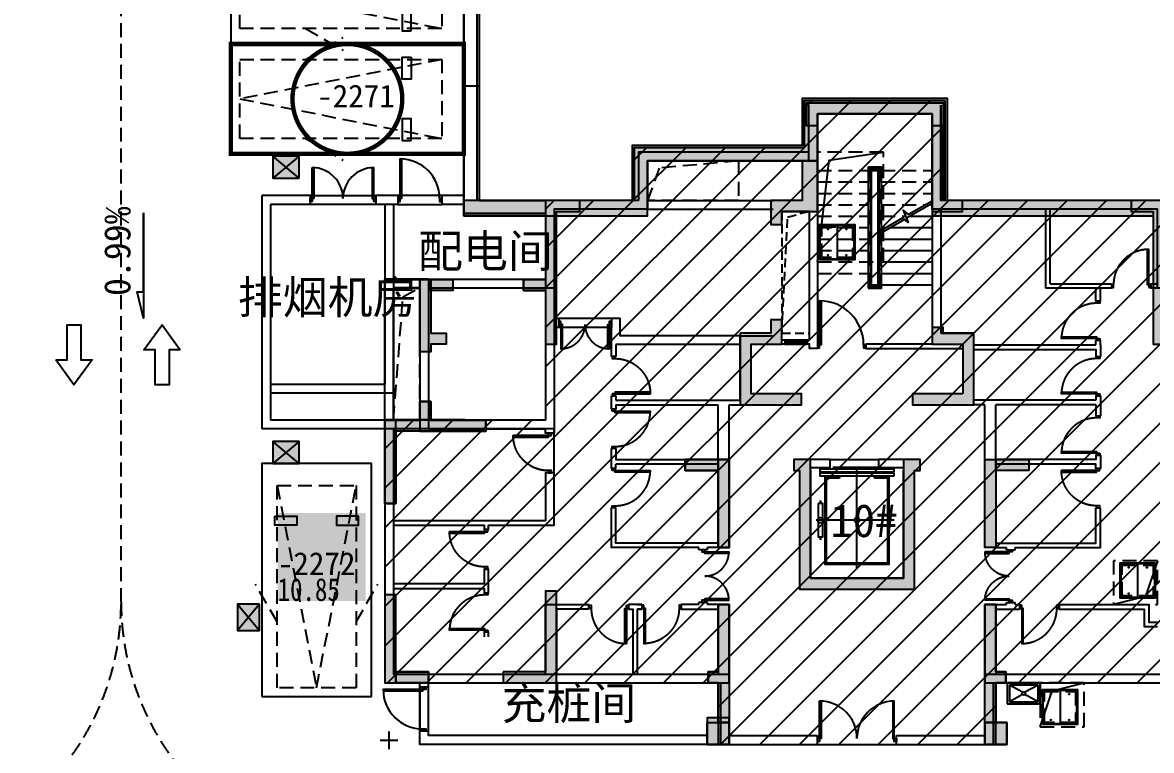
# Model space of a CAD drawing. Header units: millimetres. Extents: x -48310 to 218990, y -633409 to -276709.
# Drawn here: x 45307 to 71002, y -561278 to -544712 of the extents above; entities that cross this region are included whole.
import ezdxf
from ezdxf.enums import TextEntityAlignment as Align
from ezdxf.xclip import XClip

# ---------------------------------------------------------------- set-up
doc = ezdxf.new("R2010")
doc.units = ezdxf.units.MM
doc.header["$LTSCALE"] = 100
doc.header["$XCLIPFRAME"] = 0
for name, pattern in [('A6-DK-B2F$0$HIDDEN2', [4.7625, 3.175, -1.5875]), ('A6-DK-JSJ-B2F$0$HIDDEN2', [4.7625, 3.175, -1.5875]), ('X10-B2F$0$HIDDEN2', [4.7625, 3.175, -1.5875]), ('XA6-130-S-B2F$0$HIDDEN2', [4.7625, 3.175, -1.5875]), ('XG-130-CORE-B2F$0$ACO-DASHED', [3, 2, -1]), ('XG-130-CORE-B2F$0$HIDDEN2', [4.7625, 3.175, -1.5875]), ('XG-130-CORE-B2F$0$XG-14CORE-SF$0$X1-CORE-SF$0$HIDDEN2', [4.7625, 3.175, -1.5875])]:
    doc.linetypes.add(name, pattern=pattern)
doc.layers.get('Defpoints').update_dxf_attribs({"color": 189})
for name, color, linetype in [('-ACO-TTLB', 153, 'Continuous'), ('10#-HW-B2F$0$S-HATCH-X', 251, 'Continuous'), ('A-DIMS-INSD', 3, 'Continuous'), ('A-HATCH', 251, 'Continuous'), ('A-LEVEL-RefEdit0', 181, 'Continuous'), ('A-ROOM-IDEN', 31, 'Continuous'), ('A6-DK-B2F$0$A-CONC', 30, 'Continuous'), ('A6-DK-B2F$0$A-DOOR', 190, 'Continuous'), ('A6-DK-B2F$0$A-FIXT', 6, 'Continuous'), ('A6-DK-B2F$0$A-PRKG', 175, 'A6-DK-B2F$0$HIDDEN2'), ('A6-DK-B2F$0$A-PRKG-SIGN', 252, 'Continuous'), ('A6-DK-B2F$0$A-STAIR', 142, 'Continuous'), ('A6-DK-B2F$0$A-TRACK', 77, 'A6-DK-B2F$0$HIDDEN2'), ('A6-DK-B2F$0$A-VOID', 221, 'A6-DK-B2F$0$HIDDEN2'), ('A6-DK-B2F$0$A-WALL', 2, 'Continuous'), ('A6-DK-B2F$0$G-CODT-BLDG', 102, 'Continuous'), ('A6-DK-BG-B2F$0$A-DRAIN', 152, 'Continuous'), ('A6-DK-JSJ-B2F$0$A-DRAIN', 152, 'Continuous'), ('A6-DK-JSJ-B2F$0$A-HOLE-FLOR', 242, 'Continuous'), ('A6-DK-JSJ-B2F$0$A-LOWER', 131, 'A6-DK-JSJ-B2F$0$HIDDEN2'), ('A6-DK-JSJ-B2F$0$X23-BF$0$A-HATCH', 251, 'Continuous'), ('A6-W-B2$0$S-WALL-S', 4, 'Continuous'), ('a_parking_number', 200, 'Continuous'), ('a_parking_price', 221, 'Continuous'), ('a_parking_sales_mark', 180, 'Continuous'), ('X10-B2F$0$A-DOOR', 190, 'Continuous'), ('X10-B2F$0$A-DRAIN', 152, 'Continuous'), ('X10-B2F$0$A-HOLE-FLOR', 242, 'Continuous'), ('X10-B2F$0$A-LOWER', 131, 'X10-B2F$0$HIDDEN2'), ('X10-B2F$0$A-WALL', 2, 'Continuous'), ('X10-B2F$0$X23-BF$0$A-HATCH', 251, 'Continuous'), ('X10-B2F$0$xref(dwg引用图层)', 7, 'Continuous'), ('XA6-130-S-B2F$0$A-DOOR', 190, 'Continuous'), ('XA6-130-S-B2F$0$A-STAIR', 142, 'Continuous'), ('XA6-130-S-B2F$0$A-VOID', 221, 'XA6-130-S-B2F$0$HIDDEN2'), ('XA6-130-S-B2F$0$A-WALL', 2, 'Continuous'), ('XG-130-CORE-B2F$0$A-DOOR', 190, 'Continuous'), ('XG-130-CORE-B2F$0$A-DRAIN', 152, 'Continuous'), ('XG-130-CORE-B2F$0$A-EVTR', 193, 'Continuous'), ('XG-130-CORE-B2F$0$A-HOLE-FLOR', 242, 'Continuous'), ('XG-130-CORE-B2F$0$A-LOWER', 131, 'XG-130-CORE-B2F$0$HIDDEN2'), ('XG-130-CORE-B2F$0$A-SILL', 135, 'Continuous'), ('XG-130-CORE-B2F$0$A-STAIR', 142, 'Continuous'), ('XG-130-CORE-B2F$0$A-WALL', 2, 'Continuous'), ('XG-130-CORE-B2F$0$X23-BF$0$A-HATCH', 251, 'Continuous'), ('XG-130-CORE-B2F$0$XG-14CORE-SF$0$X1-CORE-SF$0$A-INDEX', 134, 'Continuous'), ('XG-130-CORE-B2F$0$XG-14CORE-SF$0$X1-CORE-SF$0$A-RAIL', 55, 'Continuous'), ('XG-130-CORE-B2F$0$XG-14CORE-SF$0$X1-CORE-SF$0$A-STAIR', 142, 'Continuous'), ('XG-130-CORE-B2F$0$XU-3A-28F-SF$0$A-WIND', 126, 'Continuous'), ('xref(dwg引用图层)', 7, 'Continuous'), ('留孔', 1, 'Continuous')]:
    doc.layers.add(name, color=color, linetype=linetype)
for name, color, linetype, plot in [('10#-HW-B2F$0$S-EDIT', 241, 'Continuous', False), ('A6-DK-B2F$0$-ACO-EDIT', 210, 'Continuous', False), ('A6-W-B2$0$S-EDIT', 241, 'Continuous', False), ('XG-130-CORE-B2F$0$XG-14CORE-SF$0$X1-CORE-SF$0$-ACO-PLTW', 220, 'XG-130-CORE-B2F$0$XG-14CORE-SF$0$X1-CORE-SF$0$HIDDEN2', False)]:
    doc.layers.add(name, color=color, linetype=linetype, plot=plot)
doc.styles.add('A6-DK-B2F$0$华文细黑', font='STXIHEI.TTF')
doc.styles.add('A6-DK-BG-B2F$0$华文细黑', font='STXIHEI.TTF')
doc.styles.add('华文细黑', font='STXIHEI.TTF')
doc.styles.add('黑体', font='simhei.ttf', dxfattribs={"width": 0.8})

# ---------------------------------------------------------------- blocks, each defined once
blk = doc.blocks.new('*U98')
for p, q in [((-25, 0), (-25, 500)), ((25, 0), (25, 500))]:
    blk.add_line(p, q)
for points in [[(25, 500), (-25, 500), (-25, 450), (25, 450)], [(25, 500), (-25, 500), (-25, 450), (25, 450)], [(22, 497), (-22, 497), (-22, 453), (22, 453)], [(22, 497), (-22, 497), (-22, 453), (22, 453)], [(16, 395), (13, 395), (13, 399), (-16, 445), (-16, 450), (-13, 450), (-13, 446), (16, 400), (16, 395)], [(16, 295), (13, 295), (13, 299), (-16, 345), (-16, 350), (-13, 350), (-13, 346), (16, 300), (16, 295)], [(25, 0), (-25, 0), (-25, 50), (25, 50)], [(25, 0), (-25, 0), (-25, 50), (25, 50)], [(22, 3), (-22, 3), (-22, 47), (22, 47)], [(22, 3), (-22, 3), (-22, 47), (22, 47)], [(16, 195), (13, 195), (13, 199), (-16, 245), (-16, 250), (-13, 250), (-13, 246), (16, 200), (16, 195)], [(16, 95), (13, 95), (13, 99), (-16, 145), (-16, 150), (-13, 150), (-13, 146), (16, 100), (16, 95)]]:
    blk.add_lwpolyline(points, close=True)
blk = doc.blocks.new('*U99')
for points in [[(-1100, -35), (-1050, -35), (-1050, 35), (-1100, 35)], [(-50, -35), (0, -35), (0, 35), (-50, 35)], [(-85, -1035), (-85, -35), (-50, -35), (-50, -1035)]]:
    blk.add_lwpolyline(points, close=True)
blk.add_arc((-50, -35), 1000, 180, 270)
blk = doc.blocks.new('XG-130-CORE-B2F$0$DT-YL')
for p, q in [((13512, 6200), (12412, 6200)), ((12962, 3900), (12962, 6200)), ((12562, 5955), (12262, 5955)), ((12562, 6010), (12562, 5955)), ((13362, 5955), (13362, 6010)), ((13662, 5955), (13362, 5955)), ((12156, 5430), (12106, 5430)), ((12131, 5380), (12131, 5430)), ((13806, 5000), (12031, 5000)), ((12156, 4570), (12106, 4570)), ((12131, 4620), (12131, 4570))]:
    blk.add_line(p, q)
for points in [[(13806, 6100), (13806, 6160), (12118, 6160), (12118, 6100)], [(13806, 6010), (13806, 6070), (12118, 6070), (12118, 6010)], [(12081, 5380), (12081, 4620), (12181, 4620), (12181, 5380)]]:
    blk.add_lwpolyline(points, close=True)
for points in [[(12231, 6010), (12231, 4000), (13693, 4000), (13693, 6010)], [(12262, 5955), (12262, 4030), (13662, 4030), (13662, 5955)]]:
    blk.add_lwpolyline(points)
blk.add_circle((12131, 5000), 60)
at = {"extrusion": (0, 0, -1)}
blk.add_ellipse((12962, 5000), major_axis=(60.1, 0), ratio=0.918919, start_param=4.712389, end_param=10.995574, dxfattribs=at)
blk = doc.blocks.new('*U97')
at = {"layer": 'XG-130-CORE-B2F$0$A-DRAIN'}
blk.add_lwpolyline([(50, 50), (50, 850), (850, 850), (850, 50)], close=True, dxfattribs=at)
at = {"layer": 'XG-130-CORE-B2F$0$A-HOLE-FLOR'}
blk.add_lwpolyline([(0, 0), (270, 2317), (1500, 2500)], dxfattribs=at)
for points in [[(65, 835), (450, 835), (450, 65), (65, 65)], [(835, 835), (450, 835), (450, 65), (835, 65)]]:
    blk.add_lwpolyline(points, close=True, dxfattribs=at)
at = {"layer": 'XG-130-CORE-B2F$0$A-LOWER'}
for points in [[(0, 2500), (0, 0), (1500, 0), (1500, 2500), (0, 2500)], [(100, 100), (100, 800), (800, 800), (800, 100), (100, 100)]]:
    blk.add_lwpolyline(points, dxfattribs=at)
at = {"layer": 'XG-130-CORE-B2F$0$X23-BF$0$A-HATCH'}
blk.add_lwpolyline([(65, 65), (65, 835), (835, 835), (835, 65)], close=True, dxfattribs=at)
for centre in [(242, 745), (657, 745), (242, 155), (657, 155)]:
    blk.add_circle(centre, 8, dxfattribs=at)
blk = doc.blocks.new('XG-130-CORE-B2F')
at = {"const_width": 0.25}
blk.add_lwpolyline([(8240, 9020, 1), (8240, 9020, 1)], format="xyb", close=True, dxfattribs=at)
at = {"layer": 'XG-130-CORE-B2F$0$A-HOLE-FLOR', "linetype": 'XG-130-CORE-B2F$0$ACO-DASHED'}
blk.add_lwpolyline([(8940, 9270), (9570, 9270), (9570, 12040), (8940, 12040)], close=True, dxfattribs=at)
blk.add_lwpolyline([(8940, 9270), (9069, 11912), (9550, 12040)], dxfattribs=at)
at = {"layer": 'XG-130-CORE-B2F$0$A-SILL'}
for points in [[(9005, 9120), (9505, 9120)], [(9005, 9020), (9505, 9020)]]:
    blk.add_lwpolyline(points, dxfattribs=at)
at = {"layer": 'XG-130-CORE-B2F$0$A-STAIR'}
blk.add_lwpolyline([(10040, 6390), (11140, 6390)], dxfattribs=at)
at = {"layer": 'XG-130-CORE-B2F$0$A-WALL'}
for p, q in [((12360, 14260), (12360, 9020)), ((10850, 9020), (10850, 8920))]:
    blk.add_line(p, q, dxfattribs=at)
for points in [[(12360, 14260), (9750, 14260), (9750, 8920), (9570, 8920), (9570, 9020), (9505, 9020), (9505, 9120), (9570, 9120), (9570, 12040), (8940, 12040)], [(8940, 9120), (9005, 9120), (9005, 9020), (8940, 9020)], [(12360, 9020), (10850, 9020)], [(10850, 8920), (13060, 8920)], [(11710, 6390), (11140, 6390), (11140, 6210), (11710, 6210), (11710, 3690), (9590, 3690), (9590, 6210), (10040, 6210), (10040, 6390), (9590, 6390)]]:
    blk.add_lwpolyline(points, dxfattribs=at)
at = {"layer": 'XG-130-CORE-B2F$0$XG-14CORE-SF$0$X1-CORE-SF$0$-ACO-PLTW'}
blk.add_line((11180, 13020), (10930, 13020), dxfattribs=at)
blk.add_lwpolyline([(10930, 13020), (10930, 10320), (11180, 10320), (11180, 13020)], dxfattribs=at)
at = {"layer": 'XG-130-CORE-B2F$0$XG-14CORE-SF$0$X1-CORE-SF$0$A-INDEX'}
for points in [[(12360, 12276), (11825, 11968), (11702, 12070), (11818, 11790), (11695, 11892), (11130, 11566)], [(12360, 12219), (11779, 11883)], [(11736, 11858), (11130, 11509)]]:
    blk.add_lwpolyline(points, dxfattribs=at)
at = {"layer": 'XG-130-CORE-B2F$0$XG-14CORE-SF$0$X1-CORE-SF$0$A-RAIL'}
for points in [[(10905, 10295), (11205, 10295), (11205, 13045), (10905, 13045)], [(10955, 10345), (11155, 10345), (11155, 12995), (10955, 12995)]]:
    blk.add_lwpolyline(points, close=True, dxfattribs=at)
at = {"layer": 'XG-130-CORE-B2F$0$XG-14CORE-SF$0$X1-CORE-SF$0$A-STAIR', "linetype": 'XG-130-CORE-B2F$0$XG-14CORE-SF$0$X1-CORE-SF$0$HIDDEN2'}
for p, q in [((9750, 12970), (10905, 12970)), ((11205, 12970), (12360, 12970)), ((9750, 12710), (10905, 12710)), ((10955, 12710), (10980, 12710)), ((11205, 12710), (12360, 12710)), ((9750, 12450), (10905, 12450)), ((10955, 12450), (10980, 12450)), ((11205, 12450), (12360, 12450)), ((9750, 12190), (10905, 12190)), ((10955, 12190), (10980, 12190)), ((11205, 12190), (12210, 12190)), ((12310, 12190), (12360, 12190)), ((9750, 11930), (10905, 11930)), ((10955, 11930), (10980, 11930)), ((11205, 11930), (11760, 11930)), ((9750, 11670), (10905, 11670)), ((10955, 11670), (10980, 11670)), ((9750, 11410), (10905, 11410)), ((10955, 11410), (10980, 11410)), ((9750, 11150), (10905, 11150)), ((10955, 11150), (10980, 11150)), ((9750, 10890), (10905, 10890)), ((10955, 10890), (10980, 10890)), ((9750, 10630), (10905, 10630)), ((10955, 10630), (10980, 10630))]:
    blk.add_line(p, q, dxfattribs=at)
at = {"layer": 'XG-130-CORE-B2F$0$XG-14CORE-SF$0$X1-CORE-SF$0$A-STAIR'}
for p, q in [((10955, 12970), (11155, 12970)), ((10980, 10370), (10980, 12995)), ((11130, 10370), (11130, 12995)), ((11130, 12710), (11155, 12710)), ((11130, 12450), (11155, 12450)), ((11130, 12190), (11155, 12190)), ((11130, 11930), (11155, 11930)), ((11860, 11930), (12360, 11930)), ((11130, 11670), (11155, 11670)), ((11205, 11670), (11310, 11670)), ((11410, 11670), (12360, 11670)), ((11130, 11410), (11155, 11410)), ((11205, 11410), (12360, 11410)), ((11130, 11150), (11155, 11150)), ((11205, 11150), (12360, 11150)), ((11130, 10890), (11155, 10890)), ((11205, 10890), (12360, 10890)), ((11130, 10630), (11155, 10630)), ((11205, 10630), (12360, 10630)), ((10955, 10370), (11155, 10370)), ((11205, 10370), (12360, 10370))]:
    blk.add_line(p, q, dxfattribs=at)
at = {"layer": 'XG-130-CORE-B2F$0$A-DOOR', "rotation": 180}
blk.add_blockref('*U99', (9750, 8970), dxfattribs=at)
at = {"layer": 'XG-130-CORE-B2F$0$A-EVTR'}
blk.add_blockref('XG-130-CORE-B2F$0$DT-YL', (-2312, 10), dxfattribs=at)
at = {"layer": 'XG-130-CORE-B2F$0$A-LOWER'}
blk.add_blockref('*U97', (9750, 10890), dxfattribs=at)
at = {"layer": 'XG-130-CORE-B2F$0$XU-3A-28F-SF$0$A-WIND', "rotation": 90}
blk.add_blockref('*U98', (9505, 9070), dxfattribs=at)
blk = doc.blocks.new('*U105')
for points in [[(-900, 35), (-850, 35), (-850, -35), (-900, -35)], [(-50, 35), (0, 35), (0, -35), (-50, -35)], [(-85, -835), (-85, -35), (-50, -35), (-50, -835)]]:
    blk.add_lwpolyline(points, close=True)
blk.add_arc((-50, -35), 800, 180, 270)
blk = doc.blocks.new('*U106')
for points in [[(-85, 835), (-85, 35), (-50, 35), (-50, 835)], [(-900, -35), (-850, -35), (-850, 35), (-900, 35)], [(-50, -35), (0, -35), (0, 35), (-50, 35)]]:
    blk.add_lwpolyline(points, close=True)
blk.add_arc((-50, 35), 800, 90, 180)
blk = doc.blocks.new('*U107')
for points in [[(-850, 35), (-900, 35), (-900, -35), (-850, -35)], [(0, 35), (-50, 35), (-50, -35), (0, -35)], [(-815, -835), (-815, -35), (-850, -35), (-850, -835)]]:
    blk.add_lwpolyline(points, close=True)
blk.add_arc((-850, -35), 800, 270, 0)
blk = doc.blocks.new('*U108')
for points in [[(-815, 835), (-815, 35), (-850, 35), (-850, 835)], [(-850, -35), (-900, -35), (-900, 35), (-850, 35)], [(0, -35), (-50, -35), (-50, 35), (0, 35)]]:
    blk.add_lwpolyline(points, close=True)
blk.add_arc((-850, 35), 800, 0, 90)
blk = doc.blocks.new('*U109')
at = {"linetype": 'ByBlock', "lineweight": -2}
for points in [[(0, -35), (50, -35), (50, 35), (0, 35)], [(1150, -35), (1200, -35), (1200, 35), (1150, 35)], [(85, -585), (85, -35), (50, -35), (50, -585)], [(1115, -585), (1115, -35), (1150, -35), (1150, -585)]]:
    blk.add_lwpolyline(points, close=True, dxfattribs=at)
for centre, start, end in [((50, -35), 270, 0), ((1150, -35), 180, 270)]:
    blk.add_arc(centre, 550, start, end, dxfattribs=at)
blk = doc.blocks.new('*U103')
for points in [[(-815, 835), (-815, 35), (-850, 35), (-850, 835)], [(-850, -35), (-900, -35), (-900, 35), (-850, 35)], [(0, -35), (-50, -35), (-50, 35), (0, 35)]]:
    blk.add_lwpolyline(points, close=True)
blk.add_arc((-850, 35), 800, 0, 90)
blk = doc.blocks.new('*U104')
for points in [[(-900, 35), (-850, 35), (-850, -35), (-900, -35)], [(-50, 35), (0, 35), (0, -35), (-50, -35)], [(-85, -835), (-85, -35), (-50, -35), (-50, -835)]]:
    blk.add_lwpolyline(points, close=True)
blk.add_arc((-50, -35), 800, 180, 270)
blk = doc.blocks.new('XA6-130-S-B2F')
at = {"layer": 'XA6-130-S-B2F$0$A-STAIR'}
for points in [[(5060, 9600), (3860, 9600)], [(5060, 9400), (3860, 9400)]]:
    blk.add_lwpolyline(points, dxfattribs=at)
at = {"layer": 'XA6-130-S-B2F$0$A-VOID'}
blk.add_lwpolyline([(5880, 13190), (7950, 13190), (7950, 12290), (5880, 12290)], close=True, dxfattribs=at)
blk.add_lwpolyline([(7950, 13190), (6147, 13024), (5880, 12290)], dxfattribs=at)
at = {"layer": 'XA6-130-S-B2F$0$A-WALL'}
for p, q in [((12560, 14460), (12560, 12290)), ((12560, 12090), (12560, 9270))]:
    blk.add_line(p, q, dxfattribs=at)
for points in [[(9550, 14460), (9550, 13190)], [(30020, 14460), (30020, 12290), (24840, 12290), (24840, 10490), (21980, 10490), (21980, 7300), (20600, 7300), (20600, 10490), (17740, 10490), (17740, 12290), (12560, 12290), (12560, 14460)], [(30220, 14260), (30220, 12090), (25040, 12090), (25040, 10290), (22180, 10290), (22180, 7100), (20400, 7100), (20400, 10290), (17490, 10290), (17490, 12090), (12360, 12090), (12360, 14260)], [(9550, 13390), (5680, 13390), (5680, 12290)], [(9550, 13190), (5880, 13190), (5880, 12090), (3760, 12090), (3760, 10290), (900, 10290), (900, 7090), (100, 7090), (100, 1510), (7740, 1510), (7740, 110), (9750, 110)], [(5680, 12290), (3560, 12290), (3560, 10490), (700, 10490)], [(5880, 12290), (8740, 12290)], [(5880, 12090), (8740, 12090)], [(12560, 12090), (12560, 9270)], [(14950, 10290), (14950, 12090)], [(15050, 10390), (15050, 12090)], [(3560, 10490), (700, 10490), (700, 7290), (-100, 7290), (-100, 1310), (7540, 1310), (7540, -90), (9750, -90)], [(16440, 10290), (14950, 10290)], [(15050, 10390), (16440, 10390)], [(16090, 10000), (16090, 10290)], [(16190, 10000), (16190, 10290)], [(16440, 10390), (16440, 10290)], [(17340, 10390), (17490, 10390)], [(17340, 10390), (17340, 10290)], [(17490, 10290), (17340, 10290)], [(16190, 10000), (16090, 10000)], [(3860, 9600), (3760, 9600)], [(3860, 9600), (3860, 9400)], [(7990, 9210), (5260, 9210), (5260, 9600), (5060, 9600)], [(5060, 9600), (5060, 9400)], [(3860, 9400), (3760, 9400)], [(5060, 8740), (5060, 9400), (5060, 9400)], [(12560, 9270), (13310, 9270)], [(13310, 9000), (13310, 9270)], [(5160, 7740), (7990, 7740), (7990, 9210), (8730, 9210)], [(7990, 9010), (5160, 9010)], [(5160, 9010), (5160, 8740)], [(13310, 9000), (16090, 9000)], [(16090, 9000), (16090, 9100)], [(16190, 9100), (16090, 9100)], [(16190, 9000), (16190, 9100)], [(16190, 9000), (16190, 8740)], [(5160, 8740), (5060, 8740)], [(16090, 7740), (13310, 7740), (13310, 8900)], [(13310, 8900), (16090, 8900), (16090, 8740)], [(16090, 8740), (16190, 8740)], [(5060, 7540), (5060, 7840)], [(5160, 7840), (5060, 7840)], [(5160, 7840), (5160, 7740)], [(16090, 7840), (16090, 7740)], [(16090, 7840), (16190, 7840)], [(16090, 7840), (16090, 7740)], [(16190, 7840), (16190, 7390)], [(5160, 7540), (5060, 7540)], [(5160, 7640), (5160, 7540)], [(5160, 6640), (5160, 6390), (7490, 6390), (7490, 7640)], [(5160, 7640), (7490, 7640)], [(7740, 6390), (7740, 7640)], [(7740, 7640), (7990, 7640)], [(13560, 7640), (13310, 7640)], [(13560, 6390), (13560, 7640)], [(16090, 7640), (13810, 7640)], [(16090, 6490), (16090, 6390), (13810, 6390), (13810, 7640)], [(16090, 7640), (16090, 7390)], [(3560, 7290), (900, 7290)], [(3560, 7390), (3560, 7290)], [(3560, 7390), (3760, 7390), (3760, 6990), (3560, 6990), (3560, 7090)], [(16090, 7390), (16190, 7390)], [(900, 7090), (3560, 7090)], [(5160, 6640), (5060, 6640)], [(5060, 6190), (5060, 6640)], [(16090, 6490), (16190, 6490)], [(16190, 6490), (16190, 6290)], [(5160, 6190), (5060, 6190)], [(7490, 6290), (5160, 6290)], [(5160, 6190), (5160, 6290)], [(16190, 6290), (16190, 6190), (16090, 6190), (16090, 6290), (13810, 6290)], [(100, 4900), (2160, 4900), (2160, 4800), (2260, 4800), (2260, 4900), (3760, 4900), (3760, 6090), (3560, 6090), (3560, 5000)], [(9340, 6140), (9340, 3440), (11960, 3440), (11960, 6140)], [(9590, 6140), (9590, 3690), (11710, 3690), (11710, 6140)], [(5160, 5290), (5060, 5290)], [(7050, 4390), (5060, 4390), (5060, 5290)], [(7490, 4490), (5160, 4490), (5160, 5290)], [(13810, 4490), (16090, 4490), (16090, 5290)], [(14250, 4390), (16190, 4390), (16190, 5290)], [(16090, 5290), (16190, 5290)], [(3560, 5000), (100, 5000)], [(7050, 4340), (7050, 4390)], [(7490, 4390), (7250, 4390)], [(7490, 4390), (7250, 4390)], [(7250, 4340), (7250, 4390)], [(13810, 4390), (14050, 4390)], [(14050, 4340), (14050, 4390)], [(14250, 4340), (14250, 4390)], [(7250, 4340), (7050, 4340)], [(14050, 4340), (14250, 4340)], [(2160, 3360), (2260, 3360), (2260, 3900), (2160, 3900), (2160, 3560), (100, 3560)], [(100, 3460), (2160, 3460), (2160, 3360)], [(3560, 1510), (3560, 3090), (4550, 3090)], [(4550, 3090), (4550, 2990)], [(5750, 3090), (5450, 3090)], [(5450, 3090), (5450, 2990)], [(5650, 3090), (5750, 3090)], [(5750, 3090), (5750, 2990)], [(6650, 3090), (6650, 2990)], [(7050, 3090), (6650, 3090)], [(7050, 3090), (7050, 3140)], [(7250, 3140), (7050, 3140)], [(7250, 3090), (7250, 3140)], [(7740, 3090), (7250, 3090)], [(7740, 3090), (7740, 1510)], [(13560, 3090), (14050, 3090)], [(13560, 3090), (13560, 1510)], [(14050, 3140), (14250, 3140)], [(14050, 3090), (14050, 3140)], [(14050, 3140), (14250, 3140)], [(14250, 3090), (14250, 3140)], [(14250, 3090), (14350, 3090)], [(14350, 3090), (14350, 2990)], [(15250, 3090), (17290, 3090), (17290, 2690), (17490, 2690)], [(15250, 3090), (15250, 2990)], [(4550, 2990), (3810, 2990), (3810, 1510)], [(5450, 2990), (5550, 2990), (5550, 1510)], [(5750, 2990), (5650, 2990)], [(5650, 2990), (5650, 1510)], [(5650, 2990), (5750, 2990)], [(6650, 2990), (7490, 2990), (7490, 1510)], [(13810, 2990), (14350, 2990)], [(13810, 2990), (13810, 1510)], [(13810, 2890), (13810, 1510)], [(15250, 2990), (17190, 2990), (17190, 2590), (17490, 2590)], [(2260, 2360), (2260, 2460), (2160, 2460), (2160, 2360)], [(11550, 110), (13561, 110), (13561, 1510), (29020, 1510), (29020, 110), (31030, 110)], [(11550, -90), (13761, -90), (13761, 1310), (28820, 1310), (28820, -90), (31030, -90)]]:
    blk.add_lwpolyline(points, dxfattribs=at)
at = {"layer": 'XA6-130-S-B2F$0$A-DOOR'}
for name, p in [('*U106', (17340, 10340)), ('*U109', (3860, 9500)), ('*U105', (5450, 3040)), ('*U107', (15250, 3040))]:
    blk.add_blockref(name, p, dxfattribs=at)
for name, p, rotation in [('*U108', (16140, 10000), 90), ('*U103', (16140, 8740), 90), ('*U103', (5110, 6640), 270), ('*U103', (16140, 7390), 90), ('*U103', (5110, 5290), 270), ('*U109', (7150, 3140), 90), ('*U104', (2210, 2460), 270)]:
    blk.add_blockref(name, p, dxfattribs=dict(at, rotation=rotation))
at = {"layer": 'XA6-130-S-B2F$0$A-DOOR', "xscale": -1}
for name, p, rotation in [('*U103', (5110, 8740), 270), ('*U104', (3660, 6990), 270), ('*U103', (16140, 5290), 90), ('*U104', (2210, 4800), 270), ('*U109', (14150, 3140), 270)]:
    blk.add_blockref(name, p, dxfattribs=dict(at, rotation=rotation))
blk.add_blockref('*U105', (5750, 3040), dxfattribs=at)
blk = doc.blocks.new('*U133')
at = {"layer": 'X10-B2F$0$A-DRAIN'}
blk.add_lwpolyline([(50, 50), (50, 850), (850, 850), (850, 50)], close=True, dxfattribs=at)
at = {"layer": 'X10-B2F$0$A-HOLE-FLOR'}
blk.add_lwpolyline([(0, 0), (270, 817), (1000, 1000)], dxfattribs=at)
for points in [[(65, 835), (450, 835), (450, 65), (65, 65)], [(835, 835), (450, 835), (450, 65), (835, 65)]]:
    blk.add_lwpolyline(points, close=True, dxfattribs=at)
at = {"layer": 'X10-B2F$0$A-LOWER'}
for points in [[(0, 1000), (0, 0), (1000, 0), (1000, 1000), (0, 1000)], [(100, 100), (100, 800), (800, 800), (800, 100), (100, 100)]]:
    blk.add_lwpolyline(points, dxfattribs=at)
at = {"layer": 'X10-B2F$0$X23-BF$0$A-HATCH'}
blk.add_lwpolyline([(65, 65), (65, 835), (835, 835), (835, 65)], close=True, dxfattribs=at)
for centre in [(242, 745), (657, 745), (242, 155), (657, 155)]:
    blk.add_circle(centre, 8, dxfattribs=at)
blk = doc.blocks.new('*U135')
at = {"linetype": 'ByBlock', "lineweight": -2}
for points in [[(85, 885), (85, 35), (50, 35), (50, 885)], [(1715, 885), (1715, 35), (1750, 35), (1750, 885)], [(0, 35), (50, 35), (50, -35), (0, -35)], [(1750, 35), (1800, 35), (1800, -35), (1750, -35)]]:
    blk.add_lwpolyline(points, close=True, dxfattribs=at)
for centre, start, end in [((50, 35), 0, 90), ((1750, 35), 90, 180)]:
    blk.add_arc(centre, 850, start, end, dxfattribs=at)
blk = doc.blocks.new('X10-B2F')
at = {"layer": 'X10-B2F$0$A-WALL'}
for points in [[(9550, 13190), (5880, 13190), (5880, 12090), (3760, 12090), (3760, 10290), (900, 10290), (900, 7090), (100, 7090), (100, 1510), (7740, 1510), (7740, 110), (9750, 110)], [(900, 7290), (-100, 7290), (-100, 10490), (700, 10490)], [(3560, 10490), (700, 10490), (700, 7290), (-100, 7290), (-100, 1310), (7540, 1310), (7540, -90), (9750, -90)], [(100, 7290), (100, 10290), (700, 10290)], [(3760, 5800), (3760, 7090)], [(11550, 110), (13561, 110), (13561, 1510), (29020, 1510), (29020, 260), (31030, 260)], [(11550, -90), (13761, -90), (13761, 1310), (28820, 1310), (28820, -90), (31030, -90)], [(9750, -90), (9750, 110)], [(11550, -90), (11550, 110)]]:
    blk.add_lwpolyline(points, dxfattribs=at)
ref = blk.add_blockref('XA6-130-S-B2F', (0, 0))
XClip(ref).set_block_clipping_path([(-1000, 1070.5988534639), (43580, 1070.5988534639), (43580, 14900), (38756.2652760018, 14899.9999999989), (38756.2652760018, 4089.821922128), (36390.1142715676, 4089.821922128), (36390.1142715676, 11247.6304751867), (37172.181232366, 11247.6304751867), (37172.181232366, 14899.9999999985), (3760.0000000001, 14899.999999997), (3760.0000000001, 7300), (-1000, 7300)])
at = {"layer": 'X10-B2F$0$A-DOOR'}
blk.add_blockref('*U135', (9750, 10), dxfattribs=at)
at = {"layer": 'X10-B2F$0$A-LOWER', "rotation": 180}
blk.add_blockref('*U133', (17490, 4090), dxfattribs=at)
at = {"layer": 'X10-B2F$0$xref(dwg引用图层)'}
blk.add_blockref('XG-130-CORE-B2F', (0, 0), dxfattribs=at)
blk = doc.blocks.new('10#-HW-B2F')
at = {"layer": '10#-HW-B2F$0$S-HATCH-X'}
for points in [[(33150, -90), (35190, -90), (35190, 310), (35190, 1310), (42680, 1310), (42680, 2740), (43730, 2740), (43730, 6440), (42680, 6440), (42680, 7290), (41880, 7290), (41880, 10490), (39020, 10490), (39020, 12290), (37180, 12290), (37180, 13540), (33180, 13540), (33180, 14610), (29870, 14610), (29870, 12290), (24840, 12290), (24840, 10490), (21980, 10490), (21980, 7300), (20600, 7300), (20600, 10490), (17740, 10490), (17740, 12290), (12710, 12290), (12710, 14610), (9400, 14610), (9400, 13540), (5530, 13540), (5530, 12290), (1700, 12290), (1700, 11940), (5880, 11940), (5880, 13190), (9750, 13190), (9750, 14260), (12360, 14260), (12360, 11940), (17390, 11940), (17390, 10140), (20250, 10140), (20250, 6950), (22330, 6950), (22330, 10140), (25190, 10140), (25190, 11940), (30220, 11940), (30220, 14260), (32830, 14260), (32830, 13190), (36830, 13190), (36830, 11940), (38670, 11940), (38670, 10140), (41530, 10140), (41530, 6940), (42330, 6940), (42330, 6090), (43380, 6090), (43380, 3090), (42330, 3090), (42330, 1660), (34840, 1660), (34840, 260), (34680, 260), (33150, 260)], [(9750, 13990), (9500, 13990), (9500, 14510), (12610, 14510), (12610, 13990), (12360, 13990), (12360, 14260), (9750, 14260)], [(12360, 12040), (13050, 12040), (13050, 12290), (12610, 12290), (12610, 13990), (12360, 13990)], [(8690, 11740), (8940, 11740), (8940, 12040), (9750, 12040), (9750, 13190), (9400, 13190), (9400, 12290), (8690, 12290)], [(3810, 9020), (3810, 12040), (4340, 12040), (4340, 12290), (3560, 12290), (3560, 9020)], [(17390, 12040), (17390, 9020), (17740, 9020), (17740, 12290), (16890, 12290), (16890, 12040)], [(950, 9270), (1300, 9270), (1300, 9020), (950, 9020), (950, 8840), (700, 8840), (700, 10490), (950, 10490)], [(1450, 10490), (950, 10490), (950, 10240), (1450, 10240)], [(3560, 10490), (3060, 10490), (3060, 10240), (3560, 10240)], [(7990, 9270), (7990, 7640), (9390, 7640), (9390, 7710), (9390, 7890), (8240, 7890), (8240, 9020), (8940, 9020), (8940, 9570), (8690, 9570), (8690, 9270)], [(13060, 7890), (11910, 7890), (11910, 7710), (11910, 7640), (13310, 7640), (13310, 9270), (12610, 9270), (12610, 9400), (12360, 9400), (12360, 9020), (13060, 9020)], [(2200, 7040), (2200, 7110), (2200, 7290), (950, 7290), (950, 7710), (700, 7710), (700, 7040)], [(150, 5390), (150, 7290), (-100, 7290), (-100, 5390)], [(700, 7290), (150, 7290), (150, 7040), (700, 7040)], [(6740, 6390), (7490, 6390), (7490, 6140), (6740, 6140)], [(7490, 6390), (7740, 6390), (7740, 4390), (7490, 4390)], [(9590, 6390), (9210, 6390), (9210, 6140), (9340, 6140), (9340, 3440), (11960, 3440), (11960, 6140), (12090, 6140), (12090, 6390), (11710, 6390), (11710, 3690), (9590, 3690)], [(13560, 6390), (13810, 6390), (13810, 4390), (13560, 4390)], [(13810, 6390), (14560, 6390), (14560, 6140), (13810, 6140)], [(2600, 1560), (2600, 1310), (3810, 1310), (3810, 3400), (3560, 3400), (3560, 1560)], [(150, 1310), (150, 3310), (-100, 3310), (-100, 1310)], [(7260, 1560), (7260, 1310), (7740, 1310), (7740, 3090), (7490, 3090), (7490, 1560)], [(13560, 1310), (14040, 1310), (14040, 1560), (13810, 1560), (13810, 3090), (13560, 3090)], [(150, 1560), (900, 1560), (900, 1310), (150, 1310)], [(7490, 1310), (7740, 1310), (7740, 510), (7490, 510)], [(13560, 1310), (13810, 1310), (13810, 410), (13560, 410)], [(7740, 510), (7240, 510), (7240, -90), (7740, -90)], [(14060, 410), (13560, 410), (13560, -90), (14060, -90)]]:
    blk.add_hatch(color=256, dxfattribs=at).paths.add_polyline_path(points)
at = {"layer": '10#-HW-B2F$0$S-EDIT'}
for points in [[(17740, 12290), (12710, 12290), (12710, 14610), (9400, 14610), (9400, 13540), (5530, 13540), (5530, 12290), (1700, 12290), (1700, 11940), (5880, 11940), (5880, 13190), (9750, 13190), (9750, 14260), (12360, 14260), (12360, 11940), (17390, 11940)], [(9750, 13990), (9500, 13990), (9500, 14510), (12610, 14510), (12610, 13990), (12360, 13990), (12360, 14260), (9750, 14260), (9750, 13990)]]:
    blk.add_lwpolyline(points, dxfattribs=at)
for points in [[(12360, 12040), (13050, 12040), (13050, 12290), (12610, 12290), (12610, 13990), (12360, 13990)], [(8690, 11740), (8940, 11740), (8940, 12040), (9750, 12040), (9750, 13190), (9400, 13190), (9400, 12290), (8690, 12290)], [(3810, 9020), (3810, 12040), (4340, 12040), (4340, 12290), (3560, 12290), (3560, 9020)], [(17390, 12040), (17390, 9020), (17740, 9020), (17740, 12290), (16890, 12290), (16890, 12040)], [(950, 9270), (1300, 9270), (1300, 9020), (950, 9020), (950, 8840), (700, 8840), (700, 10490), (950, 10490)], [(950, 10490), (1450, 10490), (1450, 10240), (950, 10240)], [(3060, 10490), (3560, 10490), (3560, 10240), (3060, 10240)], [(7990, 9270), (7990, 7640), (9390, 7640), (9390, 7710), (9390, 7710), (9390, 7890), (8240, 7890), (8240, 9020), (8940, 9020), (8940, 9570), (8690, 9570), (8690, 9270)], [(13060, 7890), (11910, 7890), (11910, 7710), (11910, 7710), (11910, 7640), (13310, 7640), (13310, 9270), (12610, 9270), (12610, 9400), (12360, 9400), (12360, 9020), (13060, 9020)], [(2200, 7040), (2200, 7110), (2200, 7110), (2200, 7290), (950, 7290), (950, 7710), (700, 7710), (700, 7040)], [(150, 5390), (150, 7290), (-100, 7290), (-100, 5390)], [(150, 7290), (700, 7290), (700, 7040), (150, 7040)], [(6740, 6390), (7490, 6390), (7490, 6140), (6740, 6140)], [(7490, 6390), (7740, 6390), (7740, 4390), (7490, 4390)], [(9590, 6390), (9210, 6390), (9210, 6140), (9340, 6140), (9340, 3440), (11960, 3440), (11960, 6140), (12090, 6140), (12090, 6390), (11710, 6390), (11710, 3690), (9590, 3690)], [(13560, 6390), (13810, 6390), (13810, 4390), (13560, 4390)], [(13810, 6390), (14560, 6390), (14560, 6140), (13810, 6140)], [(2600, 1560), (2600, 1310), (3810, 1310), (3810, 3400), (3560, 3400), (3560, 1560)], [(150, 1310), (150, 3310), (-100, 3310), (-100, 1310)], [(7260, 1560), (7260, 1310), (7740, 1310), (7740, 3090), (7490, 3090), (7490, 1560)], [(13560, 1310), (14040, 1310), (14040, 1560), (13810, 1560), (13810, 3090), (13560, 3090)], [(150, 1560), (900, 1560), (900, 1310), (150, 1310)], [(7490, 1310), (7740, 1310), (7740, 510), (7490, 510)], [(13560, 1310), (13810, 1310), (13810, 410), (13560, 410)], [(7740, 510), (7240, 510), (7240, -90), (7740, -90)], [(14060, 410), (13560, 410), (13560, -90), (14060, -90)]]:
    blk.add_lwpolyline(points, close=True, dxfattribs=at)
blk = doc.blocks.new('10#-W-B2F')
at = {"color": 0, "linetype": 'ByBlock', "lineweight": -2}
for p, q in [((900, 1560), (150, 1560)), ((150, 1560), (150, 1310)), ((900, 1310), (900, 1560)), ((150, 1310), (900, 1310))]:
    blk.add_line(p, q, dxfattribs=at)
for points in [[(1700, 14900), (2050, 14900), (2050, 12290), (1700, 12290)], [(950, 10490), (1450, 10490), (1450, 10240), (950, 10240), (950, 9270), (1300, 9270), (1300, 9020), (950, 9020), (950, 8840), (700, 8840), (700, 10490), (950, 10490)], [(7990, 9270), (7990, 7640), (9390, 7640), (9390, 7710), (9390, 7710), (9390, 7890), (8240, 7890), (8240, 9020), (8940, 9020), (8940, 9570), (8690, 9570), (8690, 9270)], [(13060, 7890), (11910, 7890), (11910, 7710), (11910, 7710), (11910, 7640), (13310, 7640), (13310, 9270), (12610, 9270), (12610, 9400), (12360, 9400), (12360, 9020), (13060, 9020)], [(150, 7040), (150, 5390), (-100, 5390), (-100, 7290), (150, 7290), (700, 7290), (700, 7710), (950, 7710), (950, 7290), (2200, 7290), (2200, 7110), (2200, 7110), (2200, 7040), (700, 7040)], [(7490, 6140), (7490, 4390), (7740, 4390), (7740, 6390), (7490, 6390), (6740, 6390), (6740, 6140)], [(9590, 6390), (9210, 6390), (9210, 6140), (9340, 6140), (9340, 3440), (11960, 3440), (11960, 6140), (12090, 6140), (12090, 6390), (11710, 6390), (11710, 3690), (9590, 3690)], [(13810, 6390), (14560, 6390), (14560, 6140), (13810, 6140), (13810, 4390), (13560, 4390), (13560, 6390)], [(2600, 1560), (2600, 1310), (3810, 1310), (3810, 3400), (3560, 3400), (3560, 1560)], [(150, 1310), (150, 3310), (-100, 3310), (-100, 1310)], [(7490, 1310), (7260, 1310), (7260, 1560), (7490, 1560), (7490, 3090), (7740, 3090), (7740, 1310), (7740, 1310), (7740, 410), (7490, 410)], [(13561, 1310), (13560, 1310), (13560, 3090), (13810, 3090), (13810, 1560), (14040, 1560), (14040, 1310), (13811, 1310), (13810, 410), (13560, 410)], [(7240, 410), (7740, 410), (7740, -90), (7240, -90)], [(13560, 410), (14060, 410), (14060, -90), (13560, -90)]]:
    blk.add_lwpolyline(points, close=True, dxfattribs=at)
for points in [[(17740, 12290), (12710, 12290), (12710, 14610), (9400, 14610), (9400, 13540), (5530, 13540), (5530, 12290), (1700, 12290), (1700, 11940), (3560, 11940), (3560, 10490), (3060, 10490), (3060, 10240), (3560, 10240), (3560, 9020), (3810, 9020), (3810, 11940), (5880, 11940), (5880, 13190), (9400, 13190), (9400, 12290), (8690, 12290), (8690, 11740), (8940, 11740), (8940, 12040), (9750, 12040), (9750, 13190), (9750, 14260), (12360, 14260), (12360, 11940), (17390, 11940)], [(9750, 13990), (9750, 14260), (12360, 14260), (12360, 13990)]]:
    blk.add_lwpolyline(points, dxfattribs=at)
blk = doc.blocks.new('BF2')
at = {"layer": 'xref(dwg引用图层)'}
for name in ['10#-W-B2F', '10#-HW-B2F']:
    blk.add_blockref(name, (53650, 38950), dxfattribs=at)
blk = doc.blocks.new('*U297')
at = {"layer": 'A6-DK-JSJ-B2F$0$A-DRAIN'}
blk.add_lwpolyline([(50, 50), (50, 850), (850, 850), (850, 50)], close=True, dxfattribs=at)
at = {"layer": 'A6-DK-JSJ-B2F$0$A-HOLE-FLOR'}
blk.add_lwpolyline([(0, 0), (270, 817), (1000, 1000)], dxfattribs=at)
for points in [[(65, 835), (450, 835), (450, 65), (65, 65)], [(835, 835), (450, 835), (450, 65), (835, 65)]]:
    blk.add_lwpolyline(points, close=True, dxfattribs=at)
at = {"layer": 'A6-DK-JSJ-B2F$0$A-LOWER'}
for points in [[(0, 1000), (0, 0), (1000, 0), (1000, 1000), (0, 1000)], [(100, 100), (100, 800), (800, 800), (800, 100), (100, 100)]]:
    blk.add_lwpolyline(points, dxfattribs=at)
at = {"layer": 'A6-DK-JSJ-B2F$0$X23-BF$0$A-HATCH'}
blk.add_lwpolyline([(65, 65), (65, 835), (835, 835), (835, 65)], close=True, dxfattribs=at)
for centre in [(242, 745), (657, 745), (242, 155), (657, 155)]:
    blk.add_circle(centre, 8, dxfattribs=at)
blk = doc.blocks.new('A6-DK-JSJ-B2F')
at = {"layer": 'A6-DK-JSJ-B2F$0$A-LOWER'}
blk.add_blockref('*U297', (68472, 39260), dxfattribs=at)
blk = doc.blocks.new('A6-W-B2$0$Z-2')
at = {"layer": 'A-DIMS-INSD'}
h = blk.add_hatch(color=252, dxfattribs=at)
h.dxf.hatch_style = 1
h.paths.add_polyline_path([(73369, 44139), (72869, 44139), (72869, 43539), (73369, 43539)])
at = {"layer": 'A6-W-B2$0$S-EDIT'}
for p, q in [((72869, 44139), (73369, 43539)), ((73369, 44139), (72869, 43539))]:
    blk.add_line(p, q, dxfattribs=at)
at = {"layer": 'A6-W-B2$0$S-WALL-S', "color": 0, "linetype": 'ByBlock', "lineweight": -2}
blk.add_lwpolyline([(73369, 44139), (72869, 44139), (72869, 43539), (73369, 43539), (73369, 44139)], dxfattribs=at)
blk = doc.blocks.new('A6-W-B2', base_point=(85957, 40190))
at = {"layer": 'A6-W-B2$0$S-WALL-S', "elevation": 0}
blk.add_lwpolyline([(141307, 91080), (141307, 133440), (141657, 133440), (141657, 91430), (143167, 91430), (143167, 91080), (141307, 91080)], dxfattribs=at)
at = {"layer": 'A6-W-B2$0$S-WALL-S', "rotation": 270}
for p in [(93418, 165309), (93418, 158809)]:
    blk.add_blockref('A6-W-B2$0$Z-2', p, dxfattribs=at)
at = {"layer": 'A6-W-B2$0$S-WALL-S'}
blk.add_blockref('A6-W-B2$0$Z-2', (63288, 38100), dxfattribs=at)
blk = doc.blocks.new('A6-DK-B2F$0$标准车位')
blk.add_lwpolyline([(350, 4600), (1250, 0), (2150, 4600)])
blk.add_lwpolyline([(350, 4600), (2150, 4600), (2150, 0), (350, 0)], close=True)
at = {"layer": 'A6-DK-B2F$0$A-PRKG-SIGN'}
for points in [[(0, -200), (2500, -200), (2500, 5100), (0, 5100)], [(300, 3900), (800, 3900), (800, 3700), (300, 3700)], [(2200, 3900), (1700, 3900), (1700, 3700), (2200, 3700)]]:
    blk.add_lwpolyline(points, close=True, dxfattribs=at)
at = {"layer": 'Defpoints', "color": 8, "linetype": 'A6-DK-B2F$0$HIDDEN2', "extrusion": (-5.18032e-09, 4.98983e-22, 1), "elevation": 0}
for points in [[(350, 1500), (-145, 2357)], [(2150, 1500), (2645, 2357)]]:
    blk.add_lwpolyline(points, dxfattribs=at)
blk = doc.blocks.new('*U169')
at = {"linetype": 'ByBlock', "lineweight": -2}
for points in [[(85, 735), (85, 35), (50, 35), (50, 735)], [(1415, 735), (1415, 35), (1450, 35), (1450, 735)], [(0, 35), (50, 35), (50, -35), (0, -35)], [(1450, 35), (1500, 35), (1500, -35), (1450, -35)]]:
    blk.add_lwpolyline(points, close=True, dxfattribs=at)
for centre, start, end in [((50, 35), 0, 90), ((1450, 35), 90, 180)]:
    blk.add_arc(centre, 700, start, end, dxfattribs=at)
blk = doc.blocks.new('*U172')
at = {"color": 0, "linetype": 'ByBlock', "lineweight": -2}
for points in [[(35, -50), (35, 0), (-35, 0), (-35, -50)], [(935, -85), (35, -85), (35, -50), (935, -50)], [(35, -1000), (35, -950), (-35, -950), (-35, -1000)]]:
    blk.add_lwpolyline(points, close=True, dxfattribs=at)
blk.add_arc((35, -50), 900, 270, 0, dxfattribs=at)
blk = doc.blocks.new('A6-DK-B2F$0$A$C48A675EB')
at = {"layer": 'A6-DK-B2F$0$A-TRACK', "linetype": 'ByBlock'}
blk.add_lwpolyline([(1047, -516), (1047, -195), (50, -195), (50, 195), (1047, 195), (1047, 517), (1759, 0)], close=True, dxfattribs=at)
blk = doc.blocks.new('A6-DK-B2F$0$A$C19F87712')
for p, q in [((0, 0), (0, -480)), ((750, 0), (0, 0)), ((750, -480), (750, 0)), ((348, -213), (50, -50)), ((50, -50), (50, -430)), ((700, -50), (50, -50)), ((700, -50), (402, -213)), ((700, -430), (700, -50)), ((0, -480), (750, -480)), ((348, -267), (50, -430)), ((50, -430), (700, -430)), ((700, -430), (402, -267))]:
    blk.add_line(p, q)
blk.add_ellipse((375, -240), major_axis=(26.5, 26.5), ratio=1, start_param=5.497787, end_param=11.780972)
blk = doc.blocks.new('*U314')
at = {"color": 0, "linetype": 'ByBlock', "lineweight": -2}
for points in [[(-35, -50), (-35, 0), (35, 0), (35, -50)], [(-935, -85), (-35, -85), (-35, -50), (-935, -50)], [(-35, -1000), (-35, -950), (35, -950), (35, -1000)]]:
    blk.add_lwpolyline(points, close=True, dxfattribs=at)
blk.add_arc((-35, -50), 900, 180, 270, dxfattribs=at)
blk = doc.blocks.new('A6-DK-B2F$0$A-ZONE')
for points in [[(-200, 0), (200, 0)], [(0, -200), (0, 200)]]:
    blk.add_lwpolyline(points)
blk = doc.blocks.new('rewrewr')
at = {"layer": 'A6-DK-B2F$0$A-CONC'}
for p, q in [((55350, 94900), (55350, 50940)), ((55650, 94900), (55650, 51240)), ((57196, 51240), (55650, 51240)), ((57196, 50940), (55350, 50940))]:
    blk.add_line(p, q, dxfattribs=at)
at = {"layer": 'A6-DK-B2F$0$A-STAIR'}
for p, q in [((51850, 51350), (53350, 51350)), ((53350, 51150), (51850, 51150)), ((54850, 51350), (53850, 51350)), ((53850, 51150), (54850, 51150)), ((54350, 40160, 0), (54350, 39160, 0)), ((54550, 39160), (54550, 40160, 0))]:
    blk.add_line(p, q, dxfattribs=at)
at = {"layer": 'A6-DK-B2F$0$A-TRACK'}
blk.add_line((47550, 42100, 0), (47550, 113600, 0), dxfattribs=at)
for centre, start, end in [((41550, 42100, 0), 270, 0), ((53550, 42100, 0), 180, 270)]:
    blk.add_arc(centre, 6000, start, end, dxfattribs=at)
at = {"layer": 'A6-DK-B2F$0$A-VOID'}
blk.add_lwpolyline([(54350, 49250), (53750, 49250), (53750, 46250), (54350, 46250)], close=True, dxfattribs=at)
blk.add_lwpolyline([(53750, 46250), (53966, 49046), (54350, 49250)], dxfattribs=at)
at = {"layer": 'A6-DK-B2F$0$A-WALL'}
for p, q in [((50750, 51350), (50750, 46040)), ((51850, 51350), (50750, 51350)), ((50950, 51150), (50950, 46240)), ((51850, 51150), (50950, 51150)), ((51850, 51350), (51850, 51150)), ((53350, 51350), (53350, 51150)), ((53850, 51350), (53350, 51350)), ((53850, 51150), (53350, 51150)), ((53550, 51150), (53550, 47050)), ((53750, 51150), (53750, 46850)), ((53850, 51350), (53850, 51150)), ((55350, 51350), (54850, 51350)), ((54850, 51350), (54850, 51150)), ((55350, 51150), (54850, 51150)), ((57210, 50940), (57210, 46240)), ((57410, 50940), (57410, 46040)), ((54550, 49450), (53550, 49450)), ((54550, 49450), (54550, 46240)), ((54350, 49250), (53750, 49250)), ((54350, 49250), (54350, 46040)), ((53550, 47050), (50950, 47050)), ((53750, 46850), (50950, 46850)), ((57410, 46040), (50750, 46040)), ((57210, 46240), (50950, 46240)), ((54550, 40160, 0), (54350, 40160, 0)), ((54550, 39160, 0), (54350, 39160, 0))]:
    blk.add_line(p, q, dxfattribs=at)
for points in [[(60890, 38860), (54350, 38860), (54350, 40260)], [(60890, 39060), (54550, 39060), (54550, 40260)]]:
    blk.add_lwpolyline(points, dxfattribs=at)
at = {"layer": 'A6-DK-B2F$0$A-DOOR', "rotation": 90}
blk.add_blockref('*U172', (53850, 51250), dxfattribs=at)
at = {"layer": 'A6-DK-B2F$0$A-DOOR'}
for name, p in [('*U169', (51850, 51250)), ('*U314', (54450, 40160, 0))]:
    blk.add_blockref(name, p, dxfattribs=at)
at = {"layer": 'A6-DK-B2F$0$A-FIXT'}
blk.add_blockref('A6-DK-B2F$0$A$C19F87712', (67722, 40260), dxfattribs=at)
at = {"layer": 'A6-DK-B2F$0$A-PRKG', "extrusion": (5.07062e-22, 5.18032e-09, -1), "xscale": -1, "zscale": -1, "rotation": 90}
for p in [(-50250, 57300, 0), (-50250, 54800, 0)]:
    blk.add_blockref('A6-DK-B2F$0$标准车位', p, dxfattribs=at)
at = {"layer": 'A6-DK-B2F$0$A-PRKG', "extrusion": (-5.18032e-09, 4.98983e-22, -1), "xscale": -1, "zscale": -1}
blk.add_blockref('A6-DK-B2F$0$标准车位', (-50750, 40150, 0), dxfattribs=at)
at = {"layer": 'A6-DK-B2F$0$A-TRACK', "linetype": 'ByBlock'}
for p, xscale, yscale, zscale, rotation in [((46476, 48451, 0), 0.8, 0.8, 0.8, 270), ((48484, 47000, 0), 0.8000000000000003, 0.8000000000000003, 0.8000000000000003, 90)]:
    blk.add_blockref('A6-DK-B2F$0$A$C48A675EB', p, dxfattribs=dict(at, xscale=xscale, yscale=yscale, zscale=zscale, rotation=rotation))
at = {"layer": 'A6-DK-B2F$0$G-CODT-BLDG', "xscale": -1}
blk.add_blockref('A6-DK-B2F$0$A-ZONE', (53650, 38950), dxfattribs=at)
at = {"layer": 'A6-DK-B2F$0$-ACO-EDIT', "style": 'A6-DK-B2F$0$华文细黑'}
blk.add_text('10#', height=750, dxfattribs=at).set_placement((64457, 43578), align=Align.CENTER)
blk = doc.blocks.new('A6-DK-BG-B2F$0$A-DRAIN-INDEX')
blk.add_lwpolyline([(300, 0), (0, 0), (-300, 0), (-500, 0), (-300, 50), (-300, 0)], close=True)
at = {"style": 'A6-DK-BG-B2F$0$华文细黑'}
blk.add_attdef('坡度', text='', height=250, dxfattribs=at).set_placement((0, 100), align=Align.CENTER)
blk = doc.blocks.new('A6-DK-BG-B2F')
at = {"layer": 'A6-DK-BG-B2F$0$A-DRAIN'}
ref = blk.add_blockref('A6-DK-BG-B2F$0$A-DRAIN-INDEX', (48062, 50061), dxfattribs=dict(at, xscale=3, yscale=3, zscale=3, rotation=90))
ref.add_attrib('坡度', '0.99%', dxfattribs={"layer": '0', "height": 600, "rotation": 90, "style": 'A6-DK-BG-B2F$0$华文细黑'}).set_placement((47762, 50085), align=Align.CENTER)
blk = doc.blocks.new('B2-TEXT')
at = {"layer": 'A-ROOM-IDEN', "style": '华文细黑'}
for s, p in [('配电间', (55842, 49713)), ('排烟机房', (52250, 48662)), ('充桩间', (57743, 39425))]:
    blk.add_text(s, height=750, dxfattribs=at).set_placement(p, align=Align.CENTER)
blk = doc.blocks.new('B2Fdt')
at = {"layer": 'A-HATCH'}
h = blk.add_hatch(dxfattribs=at)
h.set_pattern_fill('ANSI31', color=256, scale=200)
h.paths.add_polyline_path([(66310, 53510), (63100, 53510), (63100, 52440), (59230, 52440), (59230, 51240), (57210, 51240), (57210, 46240), (53550, 46250), (53550, 40260), (61140, 40260), (61140, 38860), (67460, 38860), (67460, 40260), (82420, 40260), (82420, 38860), (88680, 38860), (88680, 40260), (96330, 40260), (96330, 41840), (97230, 41840), (97230, 45240), (96330, 45240), (96330, 46240), (95530, 46240), (95530, 49440), (92670, 49440), (92670, 51240), (90780, 51240), (90780, 52440), (86780, 52440), (86780, 53510), (83570, 53510), (83570, 51240), (78490, 51240), (78490, 49440), (75630, 49440), (75630, 46250), (74250, 46250), (74250, 49440), (71390, 49440), (71390, 51240), (66310, 51240)])
for points in [[(66310, 53510), (63100, 53510), (63100, 52440), (59230, 52440), (59230, 51240), (57210, 51240), (57210, 46240), (53550, 46250), (53550, 40260), (61140, 40260), (61140, 38860), (67460, 38860), (67460, 40260), (82420, 40260)], [(71390, 51240), (66310, 51240), (66310, 53510)]]:
    blk.add_lwpolyline(points, dxfattribs=at)

msp = doc.modelspace()

# ---------------------------------------------------------------- linework, layer by layer
at = {"layer": 'a_parking_sales_mark'}
msp.add_solid([(51113.1, -557875.7), (53113.1, -557875.7), (51113.1, -555875.7), (53113.1, -555875.7)], dxfattribs=at)
at = {"layer": '留孔', "color": 1, "const_width": 100, "elevation": 0}
msp.add_lwpolyline([(55350, -545200), (55350, -547700), (50050, -547700), (50050, -545200)], close=True, dxfattribs=at)
msp.add_lwpolyline([(52700, -547700, 1), (52700, -545200, 1), (52700, -547700, 1)], format="xyb", dxfattribs=at)

# ---------------------------------------------------------------- block references
at = {"layer": '-ACO-TTLB'}
for name in ['BF2', 'B2Fdt']:
    msp.add_blockref(name, (0, -600000), dxfattribs=at)
at = {"layer": 'A-LEVEL-RefEdit0'}
msp.add_blockref('A6-DK-BG-B2F', (0, -600000), dxfattribs=at)
at = {"layer": 'A-ROOM-IDEN'}
msp.add_blockref('B2-TEXT', (0, -600000), dxfattribs=at)
at = {"layer": 'xref(dwg引用图层)'}
for name, p in [('rewrewr', (0, -600000)), ('A6-W-B2', (0, -600000)), ('A6-DK-JSJ-B2F', (0, -600000)), ('X10-B2F', (53650, -561050)), ('X10-B2F', (53650, -561050))]:
    msp.add_blockref(name, p, dxfattribs=at)

# ---------------------------------------------------------------- texts
at = {"layer": 'a_parking_number', "style": '华文细黑'}
for s, p in [('-2271', (52895.4, -546384.4, 0)), ('-2272', (52000, -557025.8, 0))]:
    msp.add_text(s, height=520, dxfattribs=at).set_placement(p, align=Align.MIDDLE)
at = {"layer": 'a_parking_price', "style": '黑体', "width": 0.8}
msp.add_text('10.85', height=520, dxfattribs=at).set_placement((51113.1, -557875.7))

doc.saveas('drawing.dxf')
